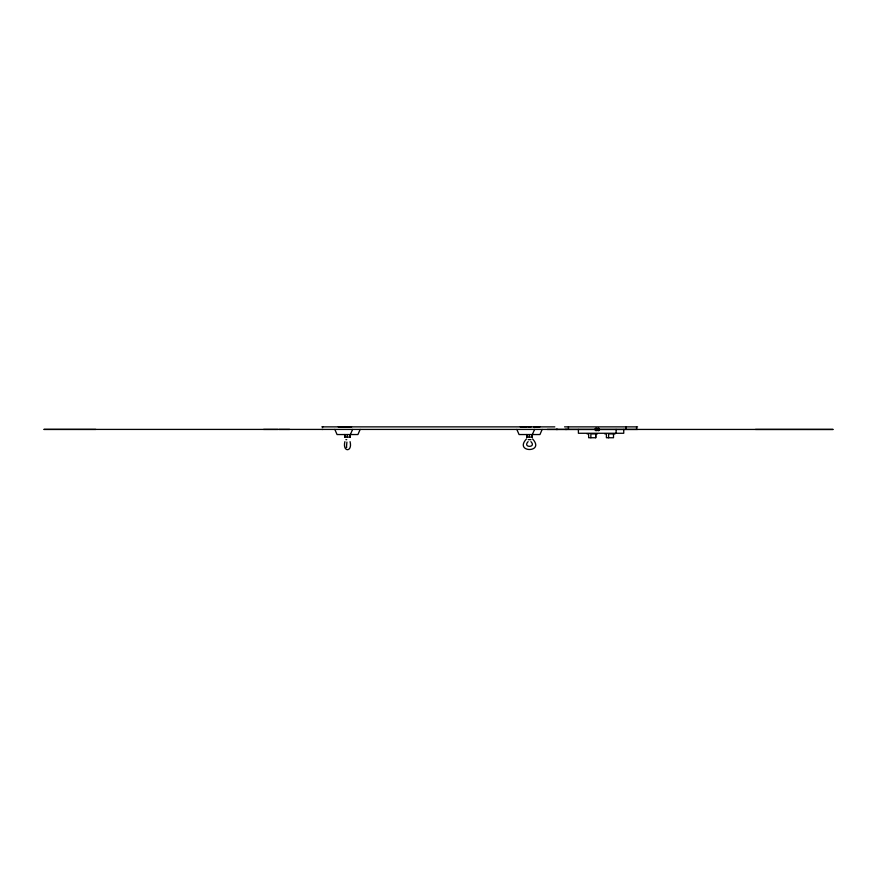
<?xml version="1.0" encoding="UTF-8"?>
<svg xmlns="http://www.w3.org/2000/svg" width="877" height="877" viewBox="0 0 877 877"><rect width="100%" height="100%" fill="white"/><g stroke="black" fill="none" stroke-linecap="round" stroke-linejoin="round"><path stroke-width="1.32" d="M526.671 434.543L526.671 437.097L532.35 437.097L532.35 434.543L534.597 429.434M526.825 437.097L526.825 434.543M529.357 437.097L529.357 434.543M532.196 437.097L532.196 434.543M344.891 441.668C342.238 452.357 352.74 452.346 350.076 441.668M360.151 429.423L357.937 434.543L337.053 434.543L334.839 429.423M542.161 429.434L539.947 434.543L519.063 434.543L516.849 429.434M352.598 429.423L350.372 434.543L350.329 437.097L344.65 437.097L344.65 434.543M526.507 438.873C513.33 453.025 545.691 453.025 532.514 438.873M528.097 441.635C522.111 447.917 536.91 447.917 530.925 441.635M346.722 447.149L346.404 447.61L346.908 442.085M556.117 429.434L557.619 429.434M322.944 426.869L321.903 426.869L554.823 426.88M338.27 426.869L351.578 426.869M520.28 426.88L526.628 426.869M527.921 426.88L531.1 426.88M533.589 426.88L539.947 426.88M564.558 426.869L637.59 426.869M95.823 429.423L43.85 429.412L833.15 429.445L755.459 429.434M263.582 429.423L277.866 429.423M278.919 429.423L289.651 429.423M321.903 429.423L322.944 429.423M547.237 429.434L557.169 429.423M637.59 429.434L556.698 429.423M587.086 433.907L588.642 433.907L588.642 437.744L595.746 437.744L595.746 433.907M597.314 433.907L590.868 433.907L590.868 437.744M604.834 433.907L606.391 433.907L606.413 437.744L613.505 437.744L613.505 433.907M615.062 433.907L608.616 433.907L608.616 437.744M345.889 439.651L346.689 439.651M528.206 439.651L530.958 439.651M565.259 429.434L567.101 429.434M636.57 426.869L636.57 429.434M626.101 426.869L626.101 429.434M623.744 429.434L623.744 433.271L578.403 433.271L578.403 429.434M616.114 429.434L616.114 433.271M595.735 433.907L595.735 437.744M568.417 426.869L568.417 429.434M350.175 434.543L350.175 437.097M347.336 434.543L347.336 437.097M344.793 434.543L344.793 437.097M599.155 430.333A1.283 1.107 -90 0 0 598.651 428.195A1.283 1.107 -90 0 0 597.292 429.763A1.283 1.107 -90 0 0 599.155 430.333M596.93 430.333A1.283 1.107 -90 0 0 596.437 428.195A1.283 1.107 -90 0 0 595.077 429.763A1.283 1.107 -90 0 0 596.93 430.333"/></g></svg>
